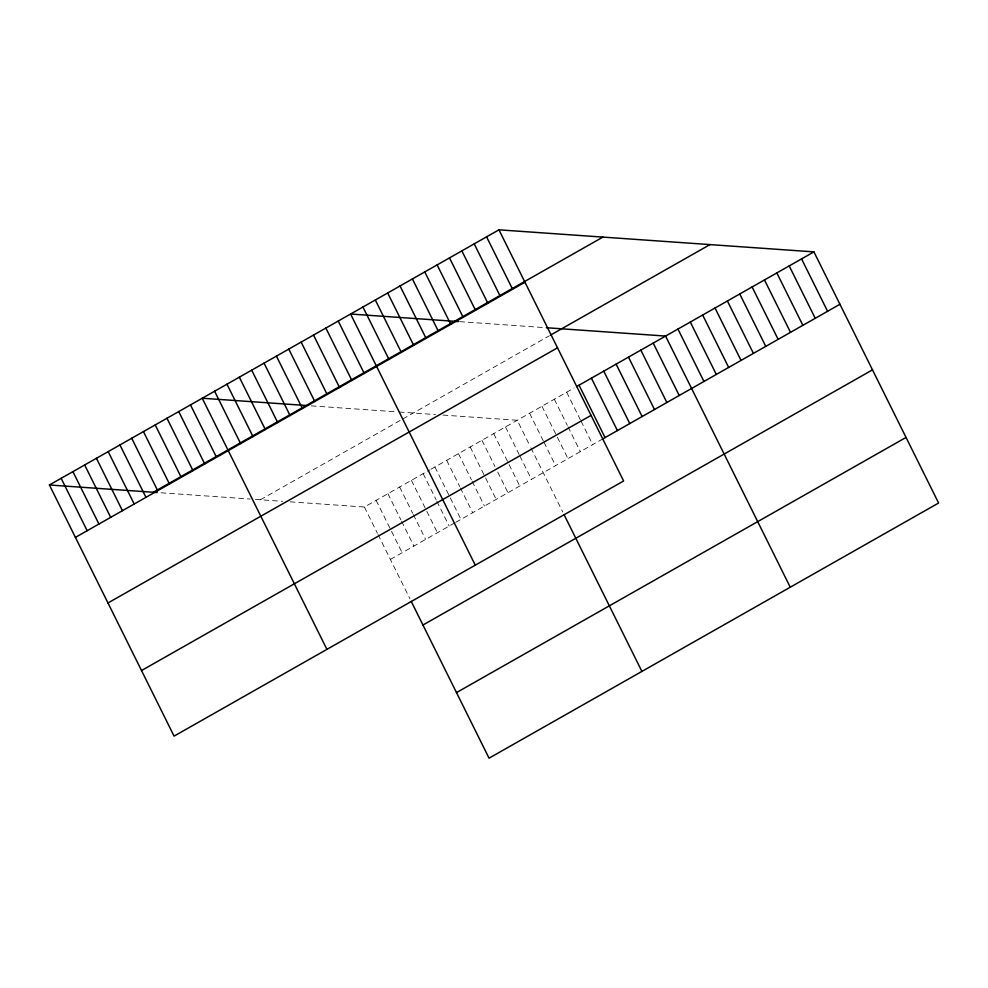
<?xml version="1.0" encoding="UTF-8"?>
<svg xmlns="http://www.w3.org/2000/svg" width="988" height="988" viewBox="0 0 988 988"><rect width="100%" height="100%" fill="white"/><g stroke="black" fill="none" stroke-linecap="round" stroke-linejoin="round"><path stroke-width="0.74" stroke-dasharray="4.94 3.71" d="M260.437 499.755L401.523 419.678M402.832 418.937L549.279 335.821M290.139 501.83L364.387 507.029L429.706 469.955M431.003 469.214L574.102 388M390.396 559.43L454.406 523.097M455.715 522.356L602.581 438.993M459.642 321.656L545.067 327.633M311.294 405.858L396.707 411.835M399.263 412.021L435.56 414.565M442.982 415.084L517.23 420.271L530.235 446.477M160.995 492.79L250.236 499.039M255.336 499.397L282.716 501.311M566.68 392.211L580.376 419.789M581.055 421.172L592.689 444.612M554.317 399.226L567.322 425.433M568.014 426.804L580.327 451.627M541.955 406.241L567.964 458.642M529.593 413.256L543.277 440.846M543.968 442.216L555.602 465.657M530.914 447.86L562.777 512.031M505.473 426.952L519.157 454.529M519.849 455.913L531.482 479.353M493.716 433.621L519.725 486.022M481.959 440.302L494.963 466.497M497.705 472.017L507.968 492.703M470.202 446.971L496.211 499.372M458.444 453.64L471.449 479.847M472.128 481.218L484.453 506.041M446.687 460.322L459.692 486.516M460.371 487.899L472.696 512.723M434.93 466.991L460.939 519.392M423.173 473.66L436.177 499.866M436.857 501.249L449.182 526.061M411.416 480.341L437.425 532.742M399.658 487.01L412.663 513.217M413.342 514.587L425.667 539.411M387.901 493.679L400.906 519.886M401.585 521.269L413.91 546.092M376.144 500.36L402.153 552.761M364.387 507.029L377.391 533.236M378.071 534.607L409.934 598.79"/><path stroke-width="1.48" d="M498.952 229.821L623.613 480.971L174.073 736.122L49.4 484.985L498.952 229.821L813.927 251.878L938.6 503.016L489.048 758.179L411.23 601.408M153.35 492.259L602.89 237.095M75.409 537.386L524.961 282.235M550.514 335.117L709.989 244.592M107.964 602.976L557.516 347.813M576.572 386.592L813.927 251.878M141.519 670.543L591.059 415.38M602.581 438.993L839.948 304.279M422.95 625.021L872.503 369.858M456.493 692.588L906.045 437.437M458.37 321.569L350.592 314.023L475.265 565.173M546.339 327.732L665.579 336.068L790.252 587.218M306.194 405.5L202.244 398.226L326.917 649.375M49.4 484.985L157.166 492.53M801.564 258.893L827.586 311.294M789.202 265.908L815.224 318.309M776.84 272.923L802.861 325.324M764.477 279.937L790.499 332.339M752.115 286.952L778.136 339.366M739.753 293.979L765.774 346.38M727.39 300.994L753.412 353.395M715.028 308.009L741.037 360.41M702.666 315.024L728.675 367.425M690.303 322.039L716.312 374.44M677.941 329.053L703.95 381.454M653.216 343.095L679.225 395.496M640.854 350.11L666.863 402.511M628.491 357.125L654.501 409.526M616.129 364.14L642.138 416.541M603.767 371.155L629.776 423.556M591.404 378.169L617.414 430.583M579.042 385.197L605.051 437.598M486.59 236.848L512.599 289.249M474.228 243.863L500.237 296.264M461.865 250.878L487.874 303.279M449.503 257.893L475.512 310.294M564.074 514.649L641.904 671.42M437.141 264.908L463.15 317.309M424.778 271.922L450.787 324.323M412.416 278.949L438.425 331.351M400.054 285.964L426.063 338.365M387.691 292.979L413.7 345.38M375.317 299.994L401.338 352.395M362.954 307.009L388.976 359.41M338.229 321.038L364.251 373.452M325.867 328.065L351.889 380.466M313.505 335.08L339.526 387.481M301.142 342.095L327.164 394.496M288.78 349.11L314.802 401.511M276.418 356.125L302.439 408.526M264.055 363.139L290.077 415.553M251.693 370.167L277.714 422.568M239.331 377.181L265.352 429.582M226.968 384.196L252.99 436.597M214.606 391.211L240.627 443.612M190.486 404.907L216.508 457.308M178.729 411.576L204.751 463.977M166.972 418.245L192.993 470.659M155.215 424.926L181.224 477.328M143.458 431.595L169.467 483.997M131.7 438.264L157.71 490.678M119.943 444.946L145.952 497.347M108.186 451.615L134.195 504.016M96.429 458.284L122.438 510.697M84.672 464.965L110.681 517.366M72.914 471.634L98.924 524.035M61.157 478.316L87.166 530.717"/></g></svg>
